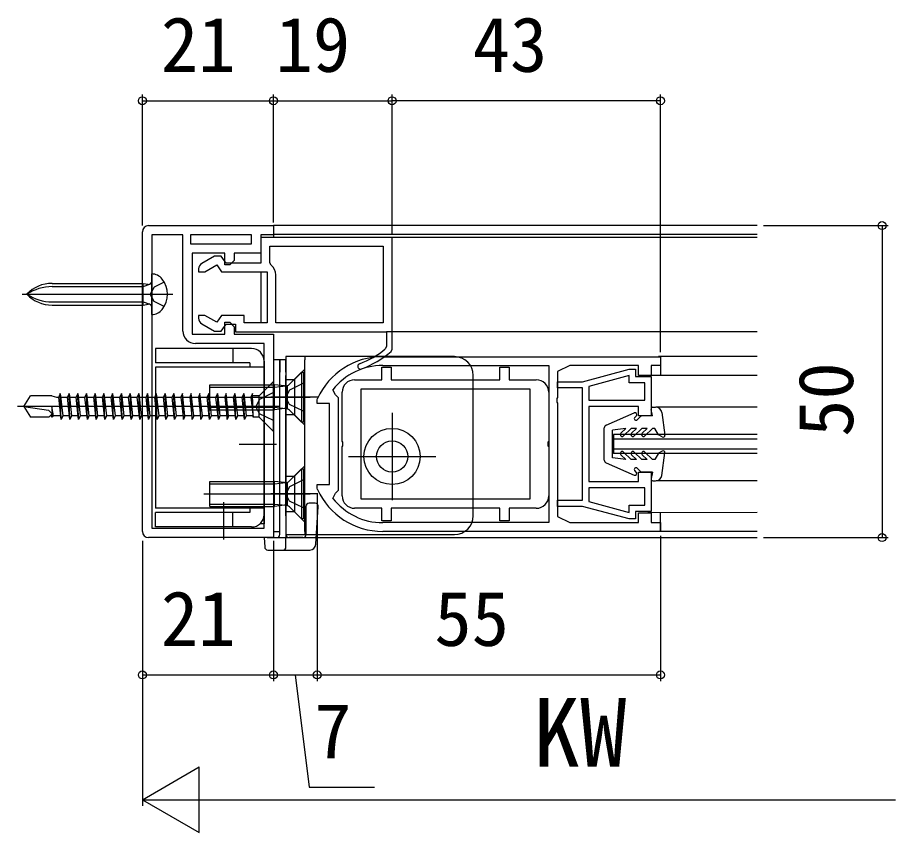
# Model space of a CAD drawing. Units: millimetres, scale not verified. Extents: x -525 to 525, y -782 to 777.
# Drawn here: x 9 to 149.6, y -373.7 to -243.1 of the extents above; entities that cross this region are included whole.
import ezdxf
from ezdxf.enums import TextEntityAlignment as Align

# ---------------------------------------------------------------- set-up
doc = ezdxf.new("R2010")
doc.units = ezdxf.units.MM
doc.header["$LTSCALE"] = 4
for name, color, linetype in [('0-2_YKK_11', 7, 'Continuous'), ('0-3_YKK_12', 2, 'Continuous'), ('0-4_YKK_13', 4, 'Continuous'), ('0-6_YKK_D', 6, 'Continuous')]:
    doc.layers.add(name, color=color, linetype=linetype)
doc.styles.add('ＭＳ ゴシック', font='')
doc.styles.get('ＭＳ ゴシック').set_extended_font_data('MS Gothic')

msp = doc.modelspace()

# ---------------------------------------------------------------- linework, layer by layer
at = {"layer": '0-2_YKK_11'}
msp.add_line((28.999, -325.43), (28.999, -277.43), dxfattribs=at)
for points in [[(29.999, -276.43), (49.999, -276.43), (49.999, -277.93), (47.999, -277.93), (47.999, -280.83), (43.699, -280.83), (43.699, -282.03), (42.999, -282.73), (42.199, -282.73), (42.199, -280.83), (36.999, -280.83), (36.999, -293.83), (42.199, -293.83), (42.199, -291.93), (42.999, -291.93), (43.699, -292.63), (43.699, -293.83), (49.999, -293.83), (49.999, -326.43), (29.999, -326.43)], [(30.499, -277.93), (30.499, -324.93), (48.499, -324.93), (48.499, -295.33), (43.699, -295.33), (37.499, -295.33)], [(35.499, -293.33), (35.499, -277.93), (30.499, -277.93)], [(68.999, -296.207), (68.999, -278.33), (47.999, -278.33), (47.999, -282.43), (42.399, -282.43), (41.629, -281.33), (40.537, -281.33), (38.499, -282.506)], [(49.399, -279.73), (67.599, -279.73), (67.599, -292.03), (50.399, -292.03), (50.399, -284.33)], [(49.608, -282.787), (49.399, -282.381), (49.399, -279.73)], [(37.999, -283.372), (37.999, -283.83), (39.007, -283.83), (40.904, -282.735), (41.671, -283.83), (48.999, -283.83), (48.999, -292.03), (45.299, -292.03), (45.299, -290.83), (41.671, -290.83), (40.904, -291.925), (39.007, -290.83), (37.999, -290.83), (37.999, -291.288)], [(38.499, -292.154), (40.537, -293.33), (41.629, -293.33), (42.399, -292.23), (43.899, -292.23), (43.899, -293.43), (68.099, -293.43), (68.099, -295.793), (67.919, -296.177)], [(68.83, -296.582), (68.999, -296.207), (68.999, -293.43), (68.099, -293.43)], [(67.499, -297.434), (111.999, -297.434), (111.999, -298.834), (110.499, -298.834), (110.499, -300.434), (108.499, -300.434), (108.499, -298.834), (97.499, -298.834), (95.499, -299.834), (95.499, -303.976), (95.379, -304.159), (95.379, -304.709), (95.499, -304.892), (95.499, -323.034), (97.499, -324.034), (108.499, -324.034), (108.499, -322.434), (110.499, -322.434), (110.499, -324.034), (111.999, -324.034), (111.999, -325.434), (67.499, -325.434)], [(62.999, -301.134), (67.349, -301.134), (67.349, -299.134), (68.849, -299.134), (68.849, -301.134)], [(67.499, -298.834), (94.099, -298.834), (94.099, -324.034), (67.499, -324.034)], [(68.849, -301.134), (86.249, -301.134), (86.249, -299.134), (87.749, -299.134), (87.749, -301.134), (92.099, -301.134)], [(59.532, -320.141), (59.913, -319.334), (60.399, -318.834), (60.399, -304.034), (59.913, -303.534), (59.532, -302.727)], [(60.999, -319.734), (60.999, -311.892), (61.119, -311.709), (61.119, -311.159), (60.999, -310.976), (60.999, -303.134)], [(94.099, -303.134), (94.099, -310.976), (93.979, -311.159), (93.979, -311.709), (94.099, -311.892), (94.099, -319.734)], [(57.045, -318.725), (56.999, -318.517), (56.999, -317.934), (58.999, -317.934), (58.999, -304.934), (56.999, -304.934), (56.999, -304.352), (57.045, -304.143)], [(92.099, -321.734), (87.749, -321.734), (87.749, -323.734), (86.249, -323.734), (86.249, -321.734), (68.849, -321.734), (68.849, -323.734), (67.349, -323.734), (67.349, -321.734), (62.999, -321.734)]]:
    msp.add_lwpolyline(points, dxfattribs=at)
for points in [[(46.499, -277.93), (36.699, -277.93), (36.699, -279.33), (46.499, -279.33)], [(99.499, -320.421), (99.499, -302.44), (95.499, -302.44), (95.499, -301.44), (99.499, -301.44), (106.999, -299.43), (107.999, -299.43), (107.999, -300.63), (110.499, -300.63), (110.499, -306.93), (108.499, -306.93), (108.499, -305.43), (100.499, -305.43), (100.499, -317.43), (108.499, -317.43), (108.499, -315.93), (110.499, -315.93), (110.499, -322.23), (107.999, -322.23), (107.999, -323.43), (106.999, -323.43), (99.499, -321.421), (95.499, -321.421), (95.499, -320.421)], [(100.499, -304.43), (109.499, -304.43), (109.499, -301.63), (106.999, -301.63), (106.999, -300.466), (100.499, -302.207)], [(91.099, -302.634), (63.999, -302.634), (63.999, -320.234), (91.099, -320.234)], [(109.499, -318.43), (100.499, -318.43), (100.499, -320.653), (106.999, -322.395), (106.999, -321.23), (109.499, -321.23)]]:
    msp.add_lwpolyline(points, close=True, dxfattribs=at)
for centre, radius, start, end in [((29.999, -277.43), 1, 90.00001, 179.99999), ((38.999, -283.372), 1, 119.99998, 180), ((48.499, -284.33), 1.9, 0.00001, 54.31469), ((38.999, -291.288), 1, 180, 240.00002), ((37.499, -293.33), 2, 180.00001, 269.99999), ((58.909, -285.331), 14.1, 290.26659, 309.71484), ((58.909, -285.331), 15, 290.2666, 311.4049), ((67.499, -308.934), 11.5, 89.99999, 155.38003), ((67.499, -308.934), 10.1, 90, 142.08106), ((63.949, -298.98), 0.45, 110.26659, 290.26661), ((62.999, -303.134), 2, 90.00001, 179.99999), ((92.099, -303.134), 2, 0.00001, 89.99999), ((67.499, -313.934), 11.5, 204.61997, 270.00001), ((67.499, -313.934), 10.1, 217.91894, 270), ((62.999, -319.734), 2, 180.00001, 269.99999), ((92.099, -319.734), 2, 270.00001, 359.99999), ((29.999, -325.43), 1, 180.00001, 269.99999)]:
    msp.add_arc(centre, radius, start, end, dxfattribs=at)
at = {"layer": '0-3_YKK_12'}
for p, q in [((49.999, -276.43), (49.999, -278.33)), ((127.499, -276.43), (49.999, -276.43)), ((49.999, -276.43), (49.999, -278.33)), ((127.499, -277.83), (49.999, -277.83)), ((127.499, -278.332), (68.552, -278.333)), ((47.999, -283.83), (48, -292.03)), ((47.999, -283.83), (48, -292.03)), ((127.499, -293.43), (68.999, -293.43)), ((127.499, -297.43), (111.7, -297.43)), ((111.999, -297.43), (111.999, -300.43)), ((127.499, -300.43), (110.061, -300.43)), ((127.499, -305.528), (111.286, -305.528)), ((104.499, -309.932), (104.499, -312.932)), ((127.499, -309.932), (104.499, -309.932)), ((127.499, -310.632), (104.499, -310.632)), ((127.499, -312.232), (104.499, -312.232)), ((127.499, -312.932), (104.499, -312.932)), ((127.499, -317.328), (111.286, -317.328)), ((127.499, -322.433), (109.999, -322.434)), ((111.999, -325.43), (111.999, -322.43)), ((127.499, -325.43), (111.699, -325.43)), ((49.999, -326.43), (127.499, -326.43))]:
    msp.add_line(p, q, dxfattribs=at)
at = {"layer": '0-4_YKK_13'}
for p, q in [((14.525, -285.684), (29.099, -285.684)), ((14.525, -286.213), (29.099, -286.213)), ((29.099, -289.176), (29.099, -285.684)), ((29.099, -285.684), (29.903, -285.841)), ((29.099, -286.213), (30.171, -285.82)), ((9.721, -287.43), (33.874, -287.43)), ((14.525, -288.648), (29.099, -288.648)), ((14.525, -289.176), (29.099, -289.176)), ((29.099, -288.648), (30.171, -289.04)), ((29.099, -289.176), (29.903, -289.019)), ((30.499, -290.68), (30.499, -289.51)), ((43.499, -296.13), (43.499, -298.43)), ((48.499, -298.13), (48.499, -324.23)), ((78.999, -297.43), (54.499, -297.43)), ((54.999, -297.43), (54.999, -297.93)), ((54.999, -300.43), (54.999, -297.93)), ((46.199, -298.43), (31.099, -298.43)), ((48.499, -299.13), (31.099, -299.13)), ((31.099, -299.13), (31.099, -321.73)), ((46.199, -298.43), (46.199, -299.13)), ((53.349, -301.08), (54.999, -299.43)), ((50.999, -325.93), (50.999, -299.93)), ((51.999, -299.93), (51.999, -326.43)), ((51.999, -322.93), (51.999, -300.43)), ((52.593, -301.837), (54.499, -299.93)), ((54.499, -299.93), (54.499, -307.93)), ((54.999, -322.93), (54.999, -300.43)), ((81.999, -322.93), (81.999, -300.43)), ((39.799, -305.93), (39.799, -301.93)), ((39.799, -301.93), (50.149, -301.93)), ((39.799, -302.31), (50.149, -302.31)), ((49.999, -301.429), (47.699, -303.729)), ((49.999, -309.429), (49.999, -301.429)), ((50.149, -305.93), (50.149, -301.93)), ((51.767, -302.123), (50.149, -301.93)), ((50.149, -302.31), (51.986, -302.125)), ((51.999, -301.08), (53.349, -301.08)), ((52.249, -305.799), (52.249, -302.061)), ((54.799, -301.68), (52.564, -302.785)), ((53.349, -301.08), (53.349, -306.78)), ((9.999, -305.429), (11.062, -303.729)), ((14.499, -303.729), (11.062, -303.729)), ((14.499, -303.729), (15.246, -303.929)), ((15.846, -303.329), (15.604, -303.929)), ((15.846, -303.329), (16.235, -306.929)), ((15.993, -307.529), (15.846, -303.329)), ((17.245, -303.329), (17.002, -303.929)), ((17.245, -303.329), (17.634, -306.929)), ((17.391, -307.529), (17.245, -303.329)), ((18.643, -303.329), (18.4, -303.929)), ((18.643, -303.329), (19.032, -306.929)), ((18.789, -307.529), (18.643, -303.329)), ((20.041, -303.329), (19.798, -303.929)), ((20.041, -303.329), (20.43, -306.929)), ((20.188, -307.529), (20.041, -303.329)), ((21.439, -303.329), (21.197, -303.929)), ((21.439, -303.329), (21.828, -306.929)), ((21.586, -307.529), (21.439, -303.329)), ((22.837, -303.329), (22.595, -303.929)), ((22.837, -303.329), (23.226, -306.929)), ((22.984, -307.529), (22.837, -303.329)), ((24.235, -303.329), (23.993, -303.929)), ((24.235, -303.329), (24.624, -306.929)), ((24.382, -307.529), (24.235, -303.329)), ((25.633, -303.329), (25.391, -303.929)), ((25.633, -303.329), (26.023, -306.929)), ((25.78, -307.529), (25.633, -303.329)), ((27.032, -303.329), (26.789, -303.929)), ((27.032, -303.329), (27.421, -306.929)), ((27.178, -307.529), (27.032, -303.329)), ((28.43, -303.329), (28.187, -303.929)), ((28.43, -303.329), (28.819, -306.929)), ((28.576, -307.529), (28.43, -303.329)), ((29.828, -303.329), (29.586, -303.929)), ((29.828, -303.329), (30.217, -306.929)), ((29.975, -307.529), (29.828, -303.329)), ((31.226, -303.329), (30.984, -303.929)), ((31.226, -303.329), (31.615, -306.929)), ((31.373, -307.529), (31.226, -303.329)), ((32.624, -303.329), (32.382, -303.929)), ((32.624, -303.329), (33.013, -306.929)), ((32.771, -307.529), (32.624, -303.329)), ((34.022, -303.329), (33.78, -303.929)), ((34.022, -303.329), (34.411, -306.929)), ((34.169, -307.529), (34.022, -303.329)), ((38.228, -303.329), (37.985, -303.929)), ((38.617, -306.929), (38.228, -303.329)), ((38.374, -307.529), (38.228, -303.329)), ((39.629, -303.329), (40.018, -306.929)), ((41.029, -303.329), (40.787, -303.929)), ((43.831, -303.329), (43.589, -303.929)), ((45.232, -303.329), (45.621, -306.929)), ((46.633, -303.329), (46.39, -303.929)), ((46.766, -307.129), (46.633, -303.329)), ((52.564, -302.785), (51.955, -303.93)), ((15.246, -303.929), (15.597, -303.929)), ((15.993, -307.529), (15.604, -303.929)), ((15.911, -303.929), (16.995, -303.929)), ((17.391, -307.529), (17.002, -303.929)), ((17.309, -303.929), (18.393, -303.929)), ((18.789, -307.529), (18.4, -303.929)), ((18.708, -303.929), (19.791, -303.929)), ((20.188, -307.529), (19.798, -303.929)), ((20.106, -303.929), (21.189, -303.929)), ((21.586, -307.529), (21.197, -303.929)), ((21.504, -303.929), (22.587, -303.929)), ((22.984, -307.529), (22.595, -303.929)), ((22.902, -303.929), (23.986, -303.929)), ((24.382, -307.529), (23.993, -303.929)), ((24.3, -303.929), (25.384, -303.929)), ((25.78, -307.529), (25.391, -303.929)), ((25.698, -303.929), (26.782, -303.929)), ((27.178, -307.529), (26.789, -303.929)), ((27.096, -303.929), (28.18, -303.929)), ((28.576, -307.529), (28.187, -303.929)), ((28.495, -303.929), (29.578, -303.929)), ((29.975, -307.529), (29.586, -303.929)), ((29.893, -303.929), (30.976, -303.929)), ((31.373, -307.529), (30.984, -303.929)), ((31.291, -303.929), (32.375, -303.929)), ((32.771, -307.529), (32.382, -303.929)), ((32.689, -303.929), (33.773, -303.929)), ((34.169, -307.529), (33.78, -303.929)), ((34.087, -303.929), (35.181, -303.929)), ((35.181, -303.929), (35.57, -307.529)), ((35.488, -303.929), (36.584, -303.929)), ((36.892, -303.929), (37.985, -303.929)), ((37.985, -303.929), (38.374, -307.529)), ((38.293, -303.929), (39.386, -303.929)), ((38.844, -303.93), (55.864, -303.93)), ((39.775, -307.529), (39.386, -303.929)), ((39.693, -303.929), (40.787, -303.929)), ((41.176, -307.529), (40.787, -303.929)), ((41.094, -303.929), (42.188, -303.929)), ((42.188, -303.929), (42.577, -307.529)), ((42.495, -303.929), (43.589, -303.929)), ((43.978, -307.529), (43.589, -303.929)), ((43.896, -303.929), (44.99, -303.929)), ((44.499, -303.93), (50.499, -303.93)), ((45.379, -307.529), (44.99, -303.929)), ((45.297, -303.929), (46.39, -303.929)), ((46.39, -303.929), (46.736, -307.129)), ((57.099, -303.93), (49.599, -303.93)), ((52.564, -305.075), (51.955, -303.93)), ((54.799, -306.18), (52.564, -305.075)), ((50.999, -305.429), (8.999, -305.429)), ((9.999, -305.429), (11.062, -307.129)), ((9.999, -305.429), (13.944, -306.019)), ((14.541, -306.615), (13.944, -306.019)), ((39.799, -305.55), (50.149, -305.55)), ((39.799, -305.93), (50.149, -305.93)), ((44.499, -305.43), (50.499, -305.43)), ((47.764, -306.574), (47.155, -305.429)), ((49.999, -307.679), (47.764, -306.574)), ((50.149, -305.55), (51.986, -305.736)), ((51.767, -305.738), (50.149, -305.93)), ((52.593, -306.023), (54.499, -307.93)), ((68.999, -306.43), (68.999, -320.43)), ((103.3, -308.401), (107.78, -306.456)), ((110.699, -306.932), (110.504, -305.887)), ((110.799, -305.532), (111.224, -305.532)), ((112.215, -306.399), (112.697, -309.992)), ((14.559, -307.129), (14.354, -306.802)), ((14.559, -307.129), (14.745, -306.929)), ((15.921, -306.929), (14.745, -306.929)), ((16.235, -306.929), (15.993, -307.529)), ((17.319, -306.929), (16.235, -306.929)), ((17.634, -306.929), (17.391, -307.529)), ((18.717, -306.929), (17.634, -306.929)), ((19.032, -306.929), (18.789, -307.529)), ((20.115, -306.929), (19.032, -306.929)), ((20.43, -306.929), (20.188, -307.529)), ((21.514, -306.929), (20.43, -306.929)), ((21.828, -306.929), (21.586, -307.529)), ((22.912, -306.929), (21.828, -306.929)), ((23.226, -306.929), (22.984, -307.529)), ((24.31, -306.929), (23.226, -306.929)), ((24.624, -306.929), (24.382, -307.529)), ((25.708, -306.929), (24.624, -306.929)), ((26.023, -306.929), (25.78, -307.529)), ((27.106, -306.929), (26.023, -306.929)), ((27.421, -306.929), (27.178, -307.529)), ((28.504, -306.929), (27.421, -306.929)), ((28.819, -306.929), (28.576, -307.529)), ((29.902, -306.929), (28.819, -306.929)), ((30.217, -306.929), (29.975, -307.529)), ((31.301, -306.929), (30.217, -306.929)), ((31.615, -306.929), (31.373, -307.529)), ((32.699, -306.929), (31.615, -306.929)), ((33.013, -306.929), (32.771, -307.529)), ((34.097, -306.929), (33.013, -306.929)), ((34.411, -306.929), (34.169, -307.529)), ((35.505, -306.929), (34.411, -306.929)), ((37.216, -306.929), (36.974, -307.529)), ((38.31, -306.929), (37.216, -306.929)), ((38.617, -306.929), (38.374, -307.529)), ((39.71, -306.929), (38.617, -306.929)), ((40.018, -306.929), (39.775, -307.529)), ((41.111, -306.929), (40.018, -306.929)), ((41.418, -306.929), (41.176, -307.529)), ((42.512, -306.929), (41.418, -306.929)), ((43.913, -306.929), (42.819, -306.929)), ((45.314, -306.929), (44.22, -306.929)), ((45.621, -306.929), (45.379, -307.529)), ((46.715, -306.929), (45.621, -306.929)), ((47.699, -307.129), (46.736, -307.129)), ((53.349, -306.78), (51.999, -306.78)), ((54.999, -308.43), (53.349, -306.78)), ((54.799, -307.93), (54.499, -307.93)), ((108.111, -306.944), (107.892, -307.163)), ((108.811, -307.019), (108.28, -307.551)), ((110.699, -306.932), (109.024, -306.932)), ((102.999, -314.001), (102.999, -308.86)), ((106.451, -308.932), (104.299, -309.232)), ((104.299, -313.632), (104.299, -309.232)), ((106.451, -308.932), (105.663, -309.719)), ((107.299, -308.932), (106.087, -310.144)), ((108.151, -308.932), (107.299, -308.932)), ((108.151, -308.932), (107.363, -309.719)), ((108.999, -308.932), (107.787, -310.144)), ((109.851, -308.932), (108.999, -308.932)), ((109.851, -308.932), (109.063, -309.719)), ((110.699, -308.932), (109.487, -310.144)), ((111.099, -308.932), (110.699, -308.932)), ((111.699, -309.974), (111.098, -308.932)), ((112.249, -310.291), (111.699, -309.974)), ((44.499, -311.43), (50.499, -311.43)), ((61.999, -313.43), (75.999, -313.43)), ((106.451, -313.932), (104.299, -313.632)), ((106.451, -313.932), (105.663, -313.144)), ((107.299, -313.932), (106.087, -312.719)), ((108.151, -313.932), (107.363, -313.144)), ((108.999, -313.932), (107.787, -312.719)), ((109.851, -313.932), (109.063, -313.144)), ((110.699, -313.932), (109.487, -312.719)), ((111.699, -312.889), (111.098, -313.932)), ((112.249, -312.572), (111.699, -312.889)), ((112.215, -316.464), (112.697, -312.871)), ((53.349, -316.58), (54.999, -314.93)), ((103.3, -314.462), (107.78, -316.407)), ((108.151, -313.932), (107.299, -313.932)), ((109.851, -313.932), (108.999, -313.932)), ((111.099, -313.932), (110.699, -313.932)), ((52.593, -317.337), (54.499, -315.43)), ((54.499, -315.43), (54.499, -323.43)), ((108.111, -315.919), (107.892, -315.7)), ((108.811, -315.844), (108.28, -315.312)), ((110.699, -315.932), (109.024, -315.932)), ((110.699, -315.932), (110.504, -316.977)), ((39.799, -321.43), (39.799, -317.43)), ((39.799, -317.43), (50.149, -317.43)), ((39.799, -317.81), (50.149, -317.81)), ((50.149, -321.43), (50.149, -317.43)), ((51.767, -317.623), (50.149, -317.43)), ((50.149, -317.81), (51.986, -317.625)), ((51.999, -316.58), (53.349, -316.58)), ((52.249, -321.299), (52.249, -317.561)), ((54.799, -317.18), (52.564, -318.285)), ((53.349, -316.58), (53.349, -322.28)), ((110.799, -317.332), (111.224, -317.332)), ((52.564, -318.285), (51.955, -319.43)), ((38.844, -319.43), (55.864, -319.43)), ((44.499, -319.43), (50.499, -319.43)), ((57.099, -319.43), (49.599, -319.43)), ((52.564, -320.575), (51.955, -319.43)), ((54.799, -321.68), (52.564, -320.575)), ((48.499, -321.73), (31.099, -321.73)), ((39.799, -321.05), (50.149, -321.05)), ((39.799, -321.43), (50.149, -321.43)), ((41.999, -320.73), (41.999, -326.73)), ((50.149, -321.05), (51.986, -321.236)), ((51.767, -321.238), (50.149, -321.43)), ((52.593, -321.523), (54.499, -323.43)), ((55.199, -321.43), (55.199, -325.93)), ((56.668, -320.93), (55.699, -320.93)), ((56.798, -327.491), (57.167, -321.461)), ((43.499, -324.73), (43.499, -322.43)), ((53.349, -322.28), (51.999, -322.28)), ((51.999, -322.93), (51.999, -325.93)), ((54.999, -323.93), (53.349, -322.28)), ((54.799, -323.43), (54.499, -323.43)), ((54.999, -325.43), (54.999, -322.93)), ((48.499, -324.23), (47.822, -324.23)), ((51.999, -325.93), (54.499, -325.93)), ((54.499, -325.93), (78.999, -325.93)), ((54.999, -325.43), (54.999, -325.93)), ((48.499, -326.43), (48.593, -327.961)), ((49, -326.43), (48.499, -326.43)), ((49, -326.43), (50.499, -326.43)), ((51.999, -327.93), (51.999, -326.43)), ((54.699, -326.43), (52.499, -326.43)), ((49.092, -328.43), (51.499, -328.43)), ((51.499, -328.43), (55.8, -328.43))]:
    msp.add_line(p, q, dxfattribs=at)
for points in [[(32.492, -285.48), (30.863, -286.285), (30.254, -287.43)], [(30.499, -289.51), (30.499, -285.351), (30.499, -284.18)], [(32.492, -289.38), (30.863, -288.575), (30.254, -287.43)], [(46.499, -296.13), (31.099, -296.13), (31.099, -298.43)], [(51.999, -299.93), (51.999, -297.93), (50.999, -297.93), (50.999, -299.93)], [(54.499, -297.43), (51.999, -297.43), (51.999, -300.43)], [(54.499, -299.93), (54.799, -299.93), (54.799, -307.93)], [(35.812, -306.929), (35.423, -303.329), (35.181, -303.929)], [(36.909, -306.929), (35.812, -306.929), (35.57, -307.529), (35.423, -303.329)], [(36.584, -303.929), (36.974, -307.529), (36.827, -303.329)], [(37.216, -306.929), (36.827, -303.329), (36.584, -303.929)], [(39.775, -307.529), (39.629, -303.329), (39.386, -303.929)], [(41.176, -307.529), (41.029, -303.329), (41.418, -306.929)], [(42.819, -306.929), (42.43, -303.329), (42.188, -303.929)], [(42.819, -306.929), (42.577, -307.529), (42.43, -303.329)], [(45.379, -307.529), (45.232, -303.329), (44.99, -303.929)], [(49.999, -309.429), (47.699, -307.129), (47.699, -303.729), (46.647, -303.729)], [(49.999, -303.179), (47.764, -304.284), (47.155, -305.429)], [(14.745, -306.929), (14.499, -305.429), (14.559, -307.129)], [(14.541, -306.615), (14.027, -307.129), (11.062, -307.129)], [(54.499, -315.43), (54.799, -315.43), (54.799, -323.43)], [(46.199, -321.73), (46.199, -322.43), (31.099, -322.43)], [(46.499, -324.73), (31.099, -324.73), (31.099, -322.43)]]:
    msp.add_lwpolyline(points, dxfattribs=at)
for points in [[(50.999, -297.93), (49.999, -297.93), (49.999, -325.43), (50.999, -325.43)], [(43.978, -307.529), (43.831, -303.329), (44.22, -306.929)]]:
    msp.add_lwpolyline(points, close=True, dxfattribs=at)
for radius in [4.5, 2.5]:
    msp.add_circle((68.999, -313.43), radius, dxfattribs=at)
for centre, radius, start, end in [((29.999, -285.351), 0.5, 258.94828, 0), ((30.512, -286.28), 2.1, 37.24778, 90.33964), ((28.999, -287.43), 4, 322.75222, 37.24778), ((14.525, -291.198), 5.513, 90, 136.89533), ((14.525, -293.476), 7.263, 90, 123.6577), ((14.525, -283.663), 5.513, 223.10467, 270), ((14.525, -281.385), 7.263, 236.3423, 270), ((29.999, -289.51), 0.5, 0, 101.05172), ((30.512, -288.58), 2.1, 269.66349, 322.75111), ((46.499, -298.13), 2, 0, 90), ((78.999, -300.43), 3, 0, 90), ((51.885, -301.13), 1, 263.21103, 315), ((51.885, -306.731), 1, 45, 96.78897), ((107.899, -306.732), 0.3, 315, 113.46523), ((110.799, -305.832), 0.3, 90, 190.5655), ((111.224, -306.532), 1, 7.62815, 90), ((108.086, -307.357), 0.274, 135, 315), ((109.024, -307.232), 0.3, 90, 135), ((103.499, -308.86), 0.5, 113.46523, 180), ((105.875, -309.932), 0.3, 135, 315), ((107.575, -309.932), 0.3, 135, 315), ((109.275, -309.932), 0.3, 135, 315), ((112.399, -310.032), 0.3, 240, 7.62815), ((105.875, -312.932), 0.3, 45, 225), ((107.575, -312.932), 0.3, 45, 225), ((109.275, -312.932), 0.3, 45, 225), ((112.399, -312.832), 0.3, 352.37185, 120), ((103.499, -314.004), 0.5, 180, 246.53477), ((107.899, -316.132), 0.3, 246.53477, 45), ((108.086, -315.506), 0.274, 45, 225), ((109.024, -315.632), 0.3, 225, 270), ((51.885, -316.63), 1, 263.21103, 315), ((110.799, -317.032), 0.3, 169.4345, 270), ((111.224, -316.332), 1, 270, 352.37185), ((51.885, -322.231), 1, 45, 96.78897), ((55.699, -321.43), 0.5, 90, 180), ((56.668, -321.43), 0.5, 356.5, 90), ((46.499, -322.73), 2, 270, 0), ((78.999, -322.93), 3, 270, 0), ((50.499, -325.93), 0.5, 270.00032, 0), ((52.499, -325.93), 0.5, 180, 270), ((54.699, -325.93), 0.5, 270, 0), ((55.8, -327.43), 1, 270, 356.5), ((49.092, -327.93), 0.5, 183.5, 270), ((51.499, -327.93), 0.5, 270, 0)]:
    msp.add_arc(centre, radius, start, end, dxfattribs=at)
at = {"layer": '0-6_YKK_D'}
for p, q in [((28.999, -276.43), (28.999, -255.43)), ((49.998, -275.892), (49.998, -255.43)), ((49.999, -275.93), (49.999, -255.43)), ((68.999, -277.83), (68.999, -255.43)), ((68.999, -277.83), (68.999, -255.43)), ((111.999, -296.722), (111.999, -255.43)), ((28.999, -256.43), (49.999, -256.43)), ((49.998, -256.43), (68.999, -256.43)), ((111.999, -256.43), (68.999, -256.43)), ((128.499, -276.43), (148.499, -276.43)), ((147.499, -276.43), (147.499, -326.43)), ((56.999, -319.513), (56.999, -349.43)), ((56.999, -319.513), (56.999, -349.43)), ((111.999, -326.13), (111.999, -349.43)), ((28.999, -326.935), (28.999, -349.43)), ((49.999, -326.93), (49.999, -349.43)), ((49.999, -326.93), (49.999, -349.43)), ((128.499, -326.43), (148.499, -326.43)), ((28.999, -327.93), (28.999, -369.43)), ((28.999, -348.43), (49.999, -348.43)), ((49.999, -348.43), (56.999, -348.43)), ((56.999, -348.43), (111.999, -348.43)), ((28.999, -368.43), (38.093, -363.18)), ((38.093, -373.68), (38.093, -363.18)), ((28.999, -368.43), (38.093, -373.68)), ((28.999, -368.43), (47.186, -368.43)), ((39.499, -368.43), (149.645, -368.43))]:
    msp.add_line(p, q, dxfattribs=at)
msp.add_lwpolyline([(53.499, -348.43), (55.699, -366.43), (66.176, -366.43)], dxfattribs=at)
for centre in [(28.999, -256.43), (49.998, -256.43), (49.999, -256.43), (68.999, -256.43), (68.999, -256.43), (111.999, -256.43), (147.499, -276.43), (147.499, -326.43), (28.999, -348.43), (49.999, -348.43), (49.999, -348.43), (56.999, -348.43), (56.999, -348.43), (111.999, -348.43)]:
    msp.add_circle(centre, 0.637, dxfattribs=at)

# ---------------------------------------------------------------- texts
at = {"layer": '0-6_YKK_D', "style": 'ＭＳ ゴシック'}
for s, height, p in [('21', 8.798, (31.965, -254.43)), ('19', 8.798, (50.328, -254.43)), ('43', 8.798, (81.908, -254.43)), ('21', 8.798, (31.965, -346.43)), ('55', 8.798, (75.772, -346.43)), ('KW', 11, (91.623, -366.43)), ('7', 8.798, (56.539, -364.43))]:
    msp.add_text(s, height=height, dxfattribs=at).set_placement(p, align=Align.BOTTOM_LEFT)
msp.add_text('50', height=8.798, rotation=90, dxfattribs=at).set_placement((145.499, -310.294), align=Align.BOTTOM_LEFT)

doc.saveas('drawing.dxf')
